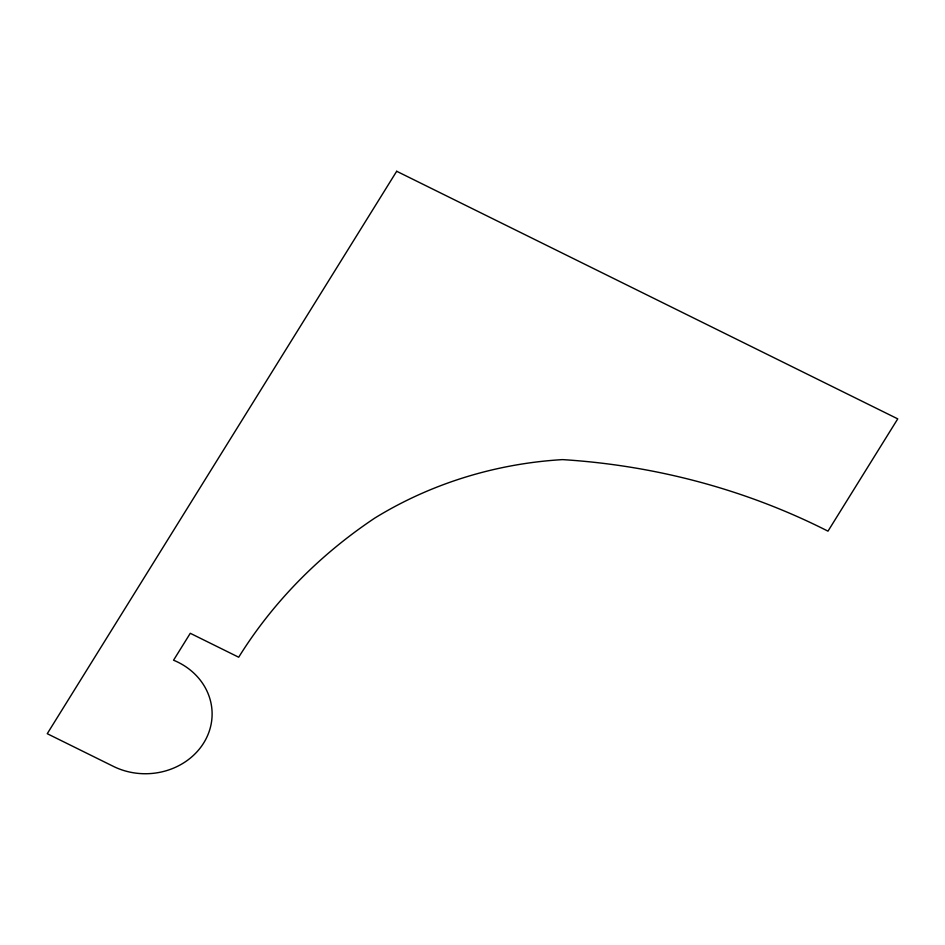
<?xml version="1.0" encoding="UTF-8"?>
<svg xmlns="http://www.w3.org/2000/svg" width="945" height="945" viewBox="0 0 945 945"><rect width="100%" height="100%" fill="white"/><g stroke="black" fill="none" stroke-linecap="round" stroke-linejoin="round"><path stroke-width="1.42" d="M396.687 171.269L47.25 733.698L112.538 765.958A66.398 59.429 -1.5 0 0 204.675 741.341A66.398 59.429 -1.5 0 0 173.549 660.212L190.276 633.292L238.695 657.224A488.116 436.838 -1.5 0 1 374.846 518.037A373.051 333.857 -1.5 0 1 562.558 459.613A629.606 563.456 -1.5 0 1 827.985 531.161L897.75 418.871L396.687 171.269"/></g></svg>
